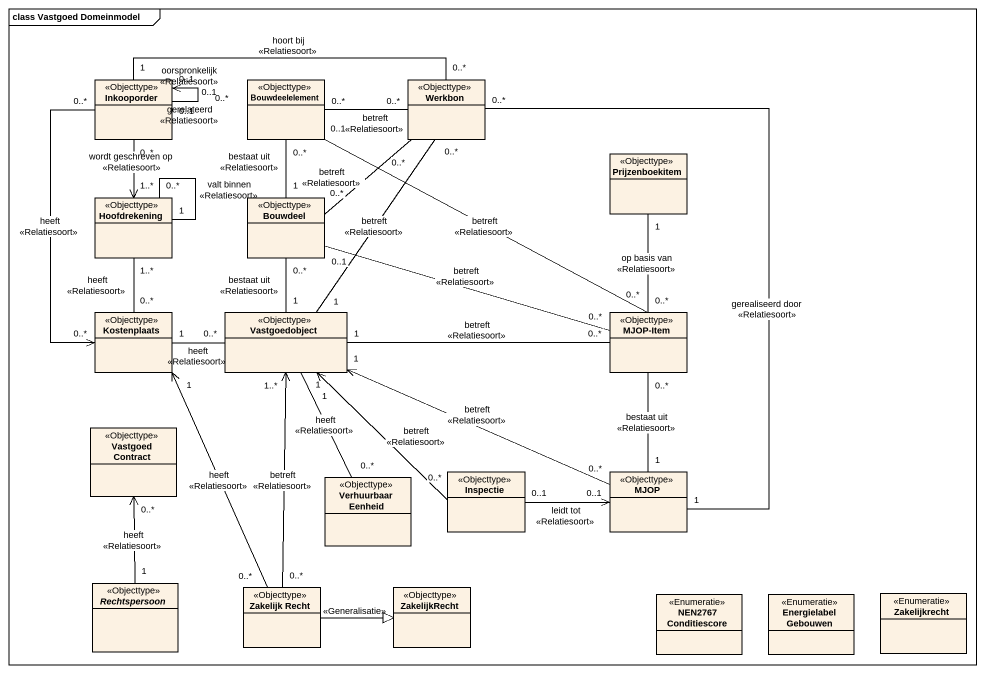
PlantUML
@startuml
mainframe class Vastgoed Domeinmodel
hide circle
hide empty members
class Inkooporder <<Objecttype>>
class Bouwdeelelement <<Objecttype>>
class Werkbon <<Objecttype>>
class Prijzenboekitem <<Objecttype>>
class Hoofdrekening <<Objecttype>>
class Bouwdeel <<Objecttype>>
class Kostenplaats <<Objecttype>>
class Vastgoedobject <<Objecttype>>
class "MJOP-Item" as MJOP_Item <<Objecttype>>
class "Vastgoed Contract" as Vastgoed_Contract <<Objecttype>>
class "Verhuurbaar Eenheid" as Verhuurbaar_Eenheid <<Objecttype>>
class Inspectie <<Objecttype>>
class MJOP <<Objecttype>>
abstract class Rechtspersoon <<Objecttype>>
class "Zakelijk Recht" as Zakelijk_Recht <<Objecttype>>
class ZakelijkRecht <<Objecttype>>
enum "NEN2767 Conditiescore" as NEN2767_Conditiescore <<Enumeratie>>
enum "Energielabel Gebouwen" as Energielabel_Gebouwen <<Enumeratie>>
enum Zakelijkrecht <<Enumeratie>>
Inkooporder "0..1" --> "0..1" Inkooporder : oorspronkelijk\n<<Relatiesoort>>
Inkooporder "0..1" --> "0..*" Inkooporder : gerelateerd\n<<Relatiesoort>>
Inkooporder "1" -right- "0..*" Werkbon : hoort bij\n<<Relatiesoort>>
Inkooporder "0..*" --> "1..*" Hoofdrekening : wordt geschreven op\n<<Relatiesoort>>
Werkbon "0..*" -left- "0..*" Bouwdeelelement : betreft\n<<Relatiesoort>>
Werkbon "0..*" -- "0..*" Bouwdeel : betreft\n<<Relatiesoort>>
Werkbon "0..*" -- "1" Vastgoedobject : betreft\n<<Relatiesoort>>
Hoofdrekening "1" -- "0..*" Hoofdrekening : valt binnen\n<<Relatiesoort>>
Hoofdrekening "1..*" -- "0..*" Kostenplaats : heeft\n<<Relatiesoort>>
Bouwdeel "1" -up- "0..*" Bouwdeelelement : bestaat uit\n<<Relatiesoort>>
Kostenplaats "0..*" <-up- "0..*" Inkooporder : heeft\n<<Relatiesoort>>
Kostenplaats "1" -right- "0..*" Vastgoedobject : heeft\n<<Relatiesoort>>
Vastgoedobject "1" -up- "0..*" Bouwdeel : bestaat uit\n<<Relatiesoort>>
Vastgoedobject "1" -- "0..*" Verhuurbaar_Eenheid : heeft\n<<Relatiesoort>>
Vastgoedobject "1" <-- "0..*" Inspectie : betreft\n<<Relatiesoort>>
Vastgoedobject "1..*" <-- "0..*" Zakelijk_Recht : betreft\n<<Relatiesoort>>
MJOP_Item "0..*" -up- "0..1" Bouwdeelelement : betreft\n<<Relatiesoort>>
MJOP_Item "0..*" -up- "1" Prijzenboekitem : op basis van\n<<Relatiesoort>>
MJOP_Item "0..*" -left- "0..1" Bouwdeel : betreft\n<<Relatiesoort>>
MJOP_Item "0..*" -left- "1" Vastgoedobject : betreft\n<<Relatiesoort>>
Vastgoed_Contract "0..*" <-- "1" Rechtspersoon : heeft\n<<Relatiesoort>>
Inspectie "0..1" -right-> "0..1" MJOP : leidt tot\n<<Relatiesoort>>
MJOP "1" -up- "0..*" Werkbon : gerealiseerd door\n<<Relatiesoort>>
MJOP "0..*" -left-> "1" Vastgoedobject : betreft\n<<Relatiesoort>>
MJOP "1" -up- "0..*" MJOP_Item : bestaat uit\n<<Relatiesoort>>
Zakelijk_Recht "0..*" -up-> "1" Kostenplaats : heeft\n<<Relatiesoort>>
Zakelijk_Recht -right-|> ZakelijkRecht : <<Generalisatie>>
@enduml
